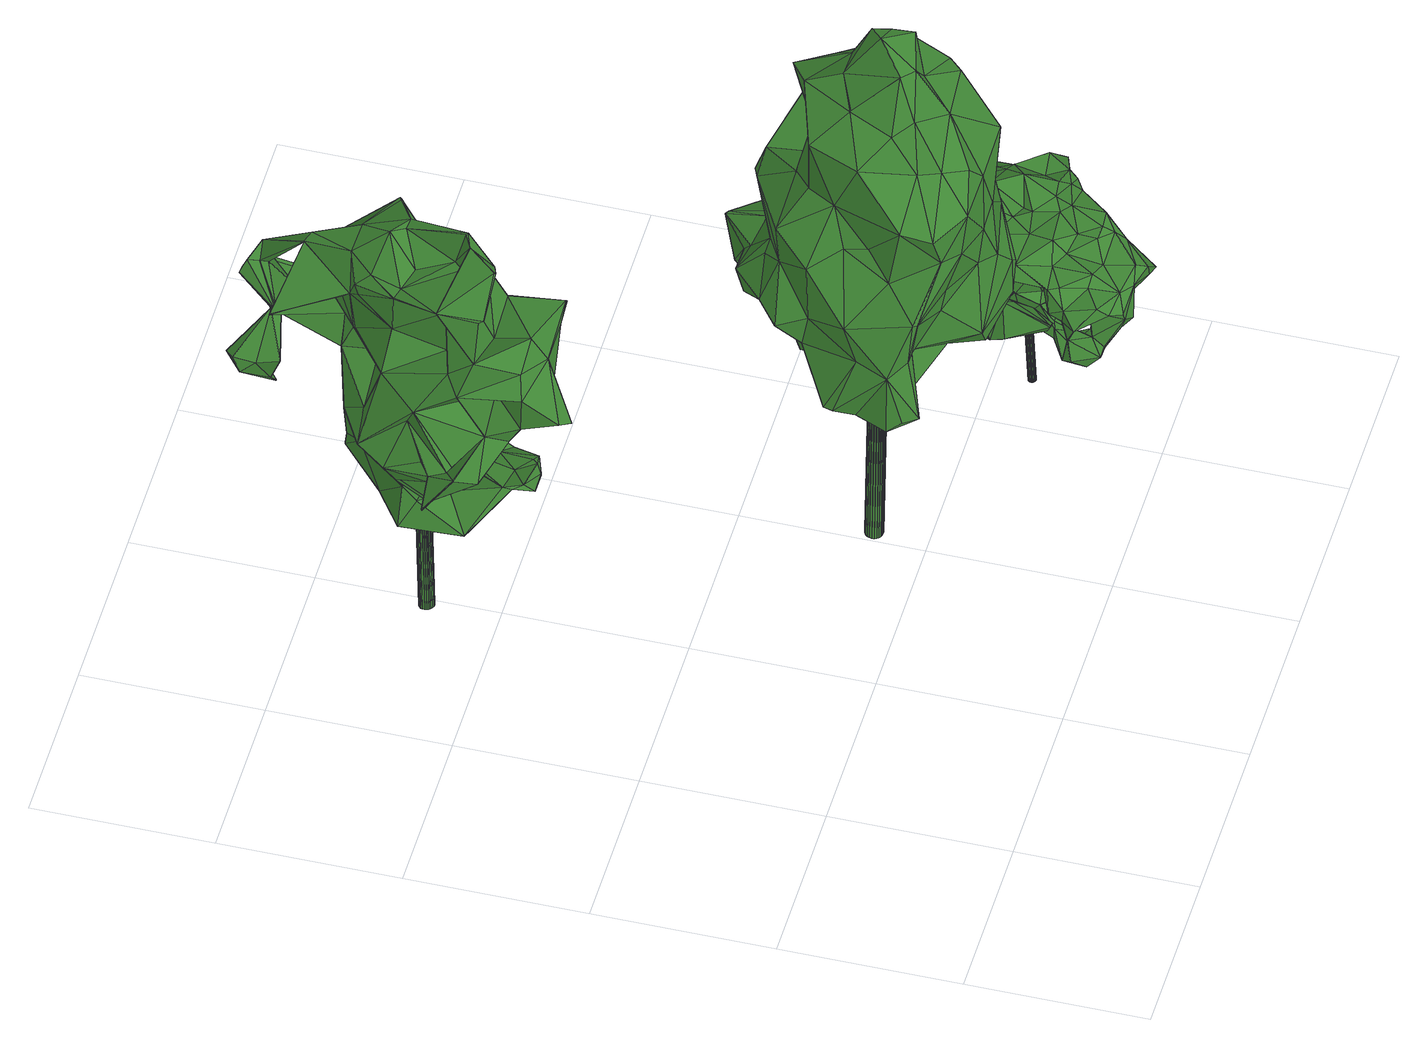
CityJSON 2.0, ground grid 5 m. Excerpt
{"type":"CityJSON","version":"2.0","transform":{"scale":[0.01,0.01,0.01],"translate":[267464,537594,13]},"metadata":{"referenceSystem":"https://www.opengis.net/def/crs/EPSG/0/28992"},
"CityObjects":{
"tree1":{"type":"SolitaryVegetationObject","attributes":{"gtid":269,"crown_width_m":7.22,"crown_median_z":22.2,"crown_r50_m":0.364,"crown_porosity":0.903,"trunk_H_m":9.08,"trunk_DBH_m":0.412,"trunk_radius_m":0.206,"trunk_base_height_m":13.12,"original_gtid":"269"},"geometry":[{"type":"Solid","lod":"3","boundaries":[[[[0,1,2]],[[3,4,5]],[[6,7,8]],[[9,10,11]],[[12,13,14]],[[15,16,17]],[[18,19,20]],[[21,15,22]],[[23,24,25]],[[26,27,28]],[[29,30,31]],[[32,33,34]],[[35,36,26]],[[37,38,39]],[[27,40,28]],[[41,42,43]],[[37,44,38]],[[37,45,44]],[[46,47,48]],[[49,48,47]],[[50,51,52]],[[53,54,55]],[[56,57,58]],[[59,60,61]],[[62,63,64]],[[26,42,35]],[[65,66,67]],[[68,69,30]],[[40,27,38]],[[13,70,71]],[[26,28,42]],[[58,72,56]],[[73,74,75]],[[52,51,76]],[[17,16,77]],[[78,36,35]],[[10,26,79]],[[27,26,10]],[[80,81,82]],[[65,83,66]],[[21,84,15]],[[85,86,55]],[[29,23,30]],[[43,87,41]],[[88,89,90]],[[91,92,93]],[[7,94,8]],[[95,96,97]],[[52,98,50]],[[88,90,14]],[[90,99,14]],[[78,79,36]],[[100,1,101]],[[102,103,104]],[[105,33,106]],[[107,108,58]],[[109,110,111]],[[112,71,113]],[[28,114,115]],[[42,28,115]],[[17,77,74]],[[116,117,118]],[[119,29,31]],[[120,5,121]],[[72,122,56]],[[54,103,85]],[[123,124,125]],[[91,126,92]],[[92,126,127]],[[126,97,96]],[[128,5,120]],[[101,27,129]],[[120,121,130]],[[131,130,121]],[[118,5,128]],[[3,5,118]],[[118,128,130]],[[132,18,68]],[[133,134,135]],[[83,2,1]],[[136,137,2]],[[107,58,138]],[[139,140,141]],[[120,130,128]],[[142,130,131]],[[137,136,143]],[[94,14,113]],[[122,72,59]],[[144,145,45]],[[99,146,147]],[[32,148,33]],[[31,149,119]],[[73,119,149]],[[99,147,12]],[[134,150,151]],[[134,151,135]],[[12,14,99]],[[3,118,147]],[[86,152,55]],[[76,153,154]],[[155,13,12]],[[155,12,147]],[[156,78,35]],[[56,122,157]],[[158,25,24]],[[6,63,62]],[[89,159,90]],[[105,106,92]],[[147,97,155]],[[88,159,89]],[[50,160,51]],[[80,63,81]],[[161,162,163]],[[164,156,165]],[[164,165,166]],[[132,6,18]],[[132,7,6]],[[85,103,167]],[[40,168,28]],[[114,28,168]],[[169,170,171]],[[166,172,173]],[[166,173,159]],[[56,174,57]],[[151,175,135]],[[64,63,80]],[[107,176,19]],[[177,94,7]],[[26,36,79]],[[2,178,179]],[[180,148,181]],[[96,182,183]],[[31,30,69]],[[184,153,111]],[[154,184,111]],[[153,184,154]],[[52,154,111]],[[185,90,173]],[[185,173,186]],[[41,187,42]],[[188,189,190]],[[191,65,67]],[[192,191,67]],[[186,193,121]],[[115,114,116]],[[119,23,29]],[[25,30,23]],[[124,144,194]],[[161,93,181]],[[18,69,68]],[[138,102,104]],[[138,57,102]],[[195,196,197]],[[198,66,77]],[[198,77,199]],[[76,154,52]],[[200,38,44]],[[96,183,126]],[[90,185,99]],[[201,87,43]],[[125,124,202]],[[124,194,202]],[[6,163,162]],[[70,163,8]],[[62,58,108]],[[62,108,6]],[[186,4,146]],[[43,115,203]],[[179,1,100]],[[199,135,175]],[[72,204,60]],[[62,60,204]],[[183,170,190]],[[23,73,205]],[[15,84,16]],[[62,64,80]],[[1,0,39]],[[199,175,206]],[[83,75,74]],[[207,46,84]],[[32,82,161]],[[86,157,152]],[[56,86,174]],[[85,167,174]],[[102,167,103]],[[163,70,93]],[[83,178,2]],[[109,111,143]],[[73,75,205]],[[57,174,167]],[[57,167,102]],[[72,60,59]],[[130,201,118]],[[208,209,168]],[[210,9,11]],[[163,93,161]],[[126,155,97]],[[109,143,136]],[[101,129,100]],[[74,66,83]],[[119,73,23]],[[141,140,211]],[[179,178,191]],[[10,79,212]],[[67,66,198]],[[172,166,165]],[[213,139,214]],[[54,85,55]],[[38,101,39]],[[136,179,194]],[[151,150,215]],[[187,41,87]],[[132,68,177]],[[132,177,7]],[[150,61,215]],[[96,196,182]],[[59,61,150]],[[118,117,147]],[[157,86,56]],[[16,84,46]],[[133,46,48]],[[81,161,82]],[[61,190,216]],[[217,53,55]],[[152,49,55]],[[61,216,215]],[[77,16,218]],[[95,117,219]],[[147,117,97]],[[155,126,220]],[[94,113,8]],[[221,222,150]],[[209,219,223]],[[8,113,71]],[[70,8,71]],[[172,193,186]],[[224,193,172]],[[194,179,100]],[[210,11,191]],[[30,225,68]],[[98,160,50]],[[37,226,45]],[[170,183,182]],[[170,182,171]],[[17,22,15]],[[217,55,49]],[[14,112,113]],[[14,13,71]],[[14,71,112]],[[43,42,115]],[[144,124,227]],[[20,22,17]],[[219,116,223]],[[95,219,96]],[[162,63,6]],[[224,131,193]],[[83,1,179]],[[83,179,191]],[[94,88,14]],[[177,88,94]],[[24,213,156]],[[199,228,198]],[[186,173,172]],[[65,191,178]],[[65,178,83]],[[16,46,218]],[[133,218,46]],[[168,129,123]],[[98,52,110]],[[6,108,229]],[[18,6,229]],[[52,111,110]],[[168,209,223]],[[116,114,223]],[[171,182,195]],[[74,77,66]],[[60,62,61]],[[69,18,20]],[[207,84,21]],[[166,225,230]],[[189,183,190]],[[20,231,149]],[[17,149,231]],[[17,231,20]],[[57,138,58]],[[200,129,38]],[[21,22,176]],[[199,232,228]],[[13,233,70]],[[151,215,206]],[[215,170,206]],[[206,175,151]],[[43,203,118]],[[121,4,186]],[[200,145,194]],[[199,218,135]],[[77,218,199]],[[147,4,3]],[[76,234,153]],[[234,111,153]],[[137,234,76]],[[212,79,214]],[[235,214,139]],[[39,226,37]],[[156,158,24]],[[38,27,101]],[[39,101,1]],[[100,129,200]],[[208,168,197]],[[51,137,76]],[[0,2,137]],[[136,2,179]],[[182,196,195]],[[8,163,6]],[[236,103,237]],[[236,237,21]],[[62,80,61]],[[188,190,61]],[[81,162,161]],[[121,5,4]],[[91,93,126]],[[150,222,59]],[[126,93,220]],[[155,220,93]],[[97,117,95]],[[190,170,238]],[[192,171,191]],[[42,187,35]],[[223,114,168]],[[156,214,78]],[[213,214,156]],[[197,196,96]],[[123,227,124]],[[209,96,219]],[[200,194,100]],[[212,214,235]],[[116,118,203]],[[126,183,127]],[[115,116,203]],[[116,219,117]],[[81,63,162]],[[171,192,169]],[[121,193,131]],[[230,25,158]],[[164,158,156]],[[164,230,158]],[[164,166,230]],[[131,187,142]],[[35,187,131]],[[191,11,235]],[[0,226,39]],[[23,213,24]],[[92,106,93]],[[206,170,169]],[[10,129,27]],[[73,149,74]],[[17,74,149]],[[90,159,173]],[[20,149,31]],[[31,69,20]],[[137,51,160]],[[137,160,0]],[[0,160,226]],[[188,82,32]],[[136,194,160]],[[110,160,98]],[[180,33,148]],[[137,143,234]],[[234,143,111]],[[109,160,110]],[[144,160,194]],[[136,160,109]],[[226,160,144]],[[226,144,45]],[[135,218,133]],[[68,225,177]],[[38,129,40]],[[9,129,10]],[[229,108,107]],[[19,229,107]],[[189,105,239]],[[206,169,232]],[[206,232,199]],[[54,53,240]],[[85,174,86]],[[207,237,240]],[[35,172,165]],[[35,165,156]],[[130,142,87]],[[201,130,87]],[[147,146,4]],[[186,146,185]],[[99,185,146]],[[19,18,229]],[[241,67,228]],[[198,228,67]],[[241,192,67]],[[192,241,169]],[[200,44,145]],[[45,145,44]],[[242,25,230]],[[171,202,194]],[[243,123,125]],[[243,168,123]],[[40,129,168]],[[129,9,123]],[[123,9,210]],[[212,11,10]],[[212,235,11]],[[191,141,83]],[[141,75,83]],[[105,189,34]],[[105,34,33]],[[235,139,141]],[[23,211,140]],[[188,34,189]],[[127,183,189]],[[189,239,127]],[[80,82,188]],[[32,34,188]],[[176,236,21]],[[104,103,236]],[[240,217,207]],[[104,236,138]],[[107,236,176]],[[138,236,107]],[[58,204,72]],[[62,204,58]],[[240,53,217]],[[207,217,49]],[[21,237,207]],[[240,237,54]],[[103,54,237]],[[150,134,221]],[[133,221,134]],[[152,157,49]],[[23,205,211]],[[228,232,241]],[[241,232,169]],[[159,225,166]],[[242,225,25]],[[155,233,13]],[[48,221,133]],[[242,230,225]],[[78,214,79]],[[224,172,35]],[[224,35,131]],[[207,49,47]],[[207,47,46]],[[93,106,181]],[[59,222,122]],[[181,148,32]],[[181,32,161]],[[61,80,188]],[[177,225,88]],[[159,88,225]],[[93,70,233]],[[93,233,155]],[[187,87,142]],[[210,244,194]],[[191,244,210]],[[171,244,191]],[[194,244,171]],[[96,208,197]],[[96,209,208]],[[171,197,202]],[[243,197,168]],[[43,118,201]],[[48,49,221]],[[125,197,243]],[[125,202,197]],[[19,176,22]],[[19,22,20]],[[25,225,30]],[[194,145,210]],[[123,210,145]],[[123,145,227]],[[144,227,145]],[[221,49,222]],[[239,105,127]],[[105,92,127]],[[33,180,106]],[[181,106,180]],[[122,222,157]],[[49,157,222]],[[213,23,140]],[[213,140,139]],[[205,75,211]],[[191,235,141]],[[141,211,75]],[[195,197,171]],[[215,238,170]],[[216,238,215]],[[190,238,216]],[[245,246,247]],[[245,247,248]],[[248,247,249]],[[248,249,250]],[[247,246,251]],[[247,251,249]],[[249,251,252]],[[249,252,250]],[[251,246,253]],[[251,253,252]],[[252,253,254]],[[252,254,250]],[[253,246,255]],[[253,255,254]],[[254,255,256]],[[254,256,250]],[[255,246,257]],[[255,257,256]],[[256,257,258]],[[256,258,250]],[[257,246,259]],[[257,259,258]],[[258,259,260]],[[258,260,250]],[[259,246,261]],[[259,261,260]],[[260,261,262]],[[260,262,250]],[[261,246,263]],[[261,263,262]],[[262,263,264]],[[262,264,250]],[[263,246,265]],[[263,265,264]],[[264,265,266]],[[264,266,250]],[[265,246,267]],[[265,267,266]],[[266,267,268]],[[266,268,250]],[[267,246,269]],[[267,269,268]],[[268,269,270]],[[268,270,250]],[[269,246,271]],[[269,271,270]],[[270,271,272]],[[270,272,250]],[[271,246,273]],[[271,273,272]],[[272,273,274]],[[272,274,250]],[[273,246,275]],[[273,275,274]],[[274,275,276]],[[274,276,250]],[[275,246,277]],[[275,277,276]],[[276,277,278]],[[276,278,250]],[[277,246,279]],[[277,279,278]],[[278,279,280]],[[278,280,250]],[[279,246,281]],[[279,281,280]],[[280,281,282]],[[280,282,250]],[[281,246,283]],[[281,283,282]],[[282,283,284]],[[282,284,250]],[[283,246,285]],[[283,285,284]],[[284,285,286]],[[284,286,250]],[[285,246,287]],[[285,287,286]],[[286,287,288]],[[286,288,250]],[[287,246,289]],[[287,289,288]],[[288,289,290]],[[288,290,250]],[[289,246,291]],[[289,291,290]],[[290,291,292]],[[290,292,250]],[[291,246,293]],[[291,293,292]],[[292,293,294]],[[292,294,250]],[[293,246,245]],[[293,245,294]],[[294,245,248]],[[294,248,250]]]]}]},
"tree2":{"type":"SolitaryVegetationObject","attributes":{"gtid":123,"crown_width_m":8.02,"crown_median_z":23.08,"crown_r50_m":0.344,"crown_porosity":0.898,"trunk_H_m":9.95,"trunk_DBH_m":0.493,"trunk_radius_m":0.247,"trunk_base_height_m":13.13,"original_gtid":"123"},"geometry":[{"type":"Solid","lod":"3","boundaries":[[[[295,296,297]],[[298,299,300]],[[301,300,302]],[[299,303,304]],[[305,306,307]],[[308,309,310]],[[311,312,313]],[[314,315,308]],[[316,317,318]],[[319,320,321]],[[322,323,324]],[[325,326,327]],[[328,298,316]],[[329,330,331]],[[300,299,302]],[[299,332,303]],[[333,296,334]],[[335,301,336]],[[313,337,338]],[[339,340,341]],[[342,343,344]],[[345,346,347]],[[348,349,295]],[[350,351,352]],[[353,354,355]],[[331,356,329]],[[339,309,308]],[[357,322,358]],[[359,356,331]],[[355,360,361]],[[325,361,360]],[[362,341,363]],[[359,331,330]],[[364,365,366]],[[324,367,322]],[[317,336,318]],[[368,343,369]],[[353,370,354]],[[371,315,372]],[[335,316,298]],[[373,316,318]],[[374,375,376]],[[377,378,379]],[[380,378,377]],[[381,349,363]],[[364,370,365]],[[382,372,383]],[[302,299,384]],[[350,376,375]],[[363,385,386]],[[387,388,389]],[[390,344,391]],[[303,336,369]],[[303,369,342]],[[350,375,374]],[[392,393,394]],[[395,396,397]],[[398,397,396]],[[399,400,401]],[[380,402,357]],[[403,404,405]],[[406,407,408]],[[406,408,409]],[[319,395,320]],[[410,377,411]],[[410,411,412]],[[376,413,414]],[[347,413,376]],[[415,416,417]],[[415,417,418]],[[313,419,311]],[[345,352,420]],[[421,407,348]],[[370,367,365]],[[335,336,317]],[[365,367,324]],[[422,423,353]],[[370,353,423]],[[335,317,316]],[[392,304,303]],[[329,327,326]],[[420,402,380]],[[347,376,345]],[[418,424,323]],[[399,355,400]],[[366,425,338]],[[338,425,313]],[[300,335,298]],[[362,363,386]],[[335,300,301]],[[388,426,427]],[[388,428,426]],[[359,429,383]],[[328,316,373]],[[430,431,297]],[[296,430,297]],[[314,308,432]],[[433,398,396]],[[303,332,373]],[[434,426,428]],[[299,328,332]],[[431,435,297]],[[341,436,437]],[[356,359,438]],[[383,438,359]],[[373,332,328]],[[368,390,391]],[[423,422,379]],[[377,379,439]],[[308,440,432]],[[441,442,403]],[[333,443,296]],[[444,443,333]],[[400,354,445]],[[319,321,436]],[[296,295,334]],[[318,336,373]],[[313,446,447]],[[312,446,313]],[[371,448,315]],[[438,449,450]],[[403,387,451]],[[339,362,309]],[[338,394,452]],[[338,452,445]],[[330,329,326]],[[302,368,369]],[[453,326,398]],[[398,326,397]],[[352,351,420]],[[358,423,378]],[[357,358,378]],[[369,343,342]],[[333,454,455]],[[334,454,333]],[[350,352,376]],[[345,376,352]],[[366,456,425]],[[449,457,412]],[[336,303,373]],[[405,404,458]],[[450,411,439]],[[412,457,314]],[[458,452,393]],[[458,459,452]],[[460,305,414]],[[451,387,461]],[[374,376,305]],[[414,305,376]],[[462,460,413]],[[445,354,370]],[[463,450,422]],[[422,361,463]],[[308,315,464]],[[308,464,339]],[[438,383,449]],[[427,431,465]],[[461,465,431]],[[466,467,444]],[[441,443,444]],[[460,468,305]],[[306,305,468]],[[412,411,449]],[[450,449,411]],[[433,371,453]],[[364,366,445]],[[328,299,298]],[[314,372,315]],[[469,470,320]],[[320,395,469]],[[471,407,435]],[[470,469,399]],[[470,399,401]],[[357,378,380]],[[297,348,295]],[[305,307,374]],[[466,321,320]],[[444,467,472]],[[441,444,472]],[[434,304,337]],[[336,301,369]],[[473,451,430]],[[473,430,296]],[[461,389,465]],[[302,369,301]],[[474,446,475]],[[324,323,456]],[[475,462,408]],[[475,408,474]],[[350,374,416]],[[450,476,438]],[[356,438,476]],[[403,451,441]],[[381,455,454]],[[353,361,422]],[[327,361,325]],[[450,439,379]],[[450,379,422]],[[423,379,378]],[[435,477,297]],[[358,367,370]],[[358,370,423]],[[427,465,389]],[[388,427,389]],[[473,441,451]],[[445,366,338]],[[358,322,367]],[[364,445,370]],[[475,446,478]],[[474,471,446]],[[478,446,312]],[[479,467,466]],[[312,424,418]],[[451,461,430]],[[302,480,368]],[[391,343,368]],[[481,426,447]],[[482,409,462]],[[387,403,405]],[[387,405,428]],[[388,387,428]],[[362,339,341]],[[419,456,424]],[[481,446,471]],[[409,408,462]],[[472,467,479]],[[483,472,401]],[[459,472,483]],[[340,436,341]],[[385,409,386]],[[334,381,454]],[[418,322,484]],[[306,416,307]],[[392,394,337]],[[400,355,354]],[[416,306,417]],[[416,374,307]],[[312,417,478]],[[312,418,417]],[[385,348,406]],[[400,485,401]],[[362,409,482]],[[434,447,426]],[[427,426,481]],[[427,481,435]],[[462,486,482]],[[413,486,462]],[[470,401,487]],[[470,487,320]],[[406,409,385]],[[481,447,446]],[[392,458,393]],[[359,330,429]],[[428,392,434]],[[428,405,392]],[[322,488,484]],[[458,404,459]],[[394,393,452]],[[481,471,435]],[[391,344,343]],[[390,480,344]],[[384,344,480]],[[449,383,457]],[[445,452,485]],[[450,463,476]],[[431,427,435]],[[453,398,433]],[[377,439,411]],[[430,461,431]],[[389,461,387]],[[460,489,468]],[[475,468,489]],[[480,390,368]],[[339,464,340]],[[381,363,437]],[[381,437,455]],[[355,361,353]],[[410,412,432]],[[325,490,326]],[[397,326,490]],[[333,466,444]],[[474,408,471]],[[377,410,491]],[[315,448,464]],[[340,464,448]],[[412,314,432]],[[346,345,491]],[[420,491,345]],[[313,456,419]],[[483,401,485]],[[483,485,459]],[[302,384,480]],[[322,418,323]],[[362,386,409]],[[392,405,458]],[[404,403,442]],[[404,442,459]],[[338,337,394]],[[433,492,448]],[[340,448,492]],[[434,337,313]],[[466,320,487]],[[466,487,401]],[[371,433,448]],[[460,414,413]],[[435,407,477]],[[347,486,413]],[[421,477,407]],[[348,297,477]],[[421,348,477]],[[459,442,472]],[[365,324,366]],[[314,457,372]],[[383,372,457]],[[434,384,299]],[[447,434,313]],[[299,304,434]],[[459,485,452]],[[337,304,392]],[[469,360,399]],[[324,456,366]],[[330,326,453]],[[356,476,329]],[[492,433,396]],[[492,396,319]],[[395,319,396]],[[479,466,401]],[[463,361,327]],[[397,490,395]],[[395,490,469]],[[311,424,312]],[[348,385,349]],[[432,346,491]],[[432,491,410]],[[471,408,407]],[[380,491,420]],[[377,491,380]],[[436,493,319]],[[321,333,455]],[[466,333,321]],[[478,417,468]],[[306,468,417]],[[295,381,334]],[[437,436,455]],[[455,436,321]],[[329,476,327]],[[348,407,406]],[[416,415,350]],[[445,485,400]],[[478,468,475]],[[295,349,381]],[[327,476,463]],[[340,493,436]],[[492,493,340]],[[319,493,492]],[[437,363,341]],[[349,385,363]],[[473,443,441]],[[296,443,473]],[[310,440,308]],[[350,415,351]],[[484,351,415]],[[460,462,489]],[[475,489,462]],[[482,486,362]],[[311,419,424]],[[347,310,309]],[[346,310,347]],[[309,362,486]],[[357,402,488]],[[402,420,488]],[[357,488,322]],[[351,488,420]],[[384,434,344]],[[434,392,344]],[[372,429,371]],[[382,429,372]],[[342,344,303]],[[392,303,344]],[[453,371,429]],[[453,429,330]],[[309,486,347]],[[351,484,488]],[[418,484,415]],[[382,383,429]],[[346,440,310]],[[432,440,346]],[[441,472,442]],[[313,425,456]],[[490,325,360]],[[490,360,469]],[[401,472,479]],[[399,360,355]],[[323,424,456]],[[494,495,496]],[[494,496,497]],[[497,496,498]],[[497,498,499]],[[496,495,500]],[[496,500,498]],[[498,500,501]],[[498,501,499]],[[500,495,502]],[[500,502,501]],[[501,502,503]],[[501,503,499]],[[502,495,504]],[[502,504,503]],[[503,504,505]],[[503,505,499]],[[504,495,506]],[[504,506,505]],[[505,506,507]],[[505,507,499]],[[506,495,508]],[[506,508,507]],[[507,508,509]],[[507,509,499]],[[508,495,510]],[[508,510,509]],[[509,510,511]],[[509,511,499]],[[510,495,512]],[[510,512,511]],[[511,512,513]],[[511,513,499]],[[512,495,514]],[[512,514,513]],[[513,514,515]],[[513,515,499]],[[514,495,516]],[[514,516,515]],[[515,516,517]],[[515,517,499]],[[516,495,518]],[[516,518,517]],[[517,518,519]],[[517,519,499]],[[518,495,520]],[[518,520,519]],[[519,520,521]],[[519,521,499]],[[520,495,522]],[[520,522,521]],[[521,522,523]],[[521,523,499]],[[522,495,524]],[[522,524,523]],[[523,524,525]],[[523,525,499]],[[524,495,526]],[[524,526,525]],[[525,526,527]],[[525,527,499]],[[526,495,528]],[[526,528,527]],[[527,528,529]],[[527,529,499]],[[528,495,530]],[[528,530,529]],[[529,530,531]],[[529,531,499]],[[530,495,532]],[[530,532,531]],[[531,532,533]],[[531,533,499]],[[532,495,534]],[[532,534,533]],[[533,534,535]],[[533,535,499]],[[534,495,536]],[[534,536,535]],[[535,536,537]],[[535,537,499]],[[536,495,538]],[[536,538,537]],[[537,538,539]],[[537,539,499]],[[538,495,540]],[[538,540,539]],[[539,540,541]],[[539,541,499]],[[540,495,542]],[[540,542,541]],[[541,542,543]],[[541,543,499]],[[542,495,494]],[[542,494,543]],[[543,494,497]],[[543,497,499]]]]}]},
"tree3":{"type":"SolitaryVegetationObject","attributes":{"gtid":522,"crown_width_m":5.69,"crown_median_z":17.78,"crown_r50_m":0.245,"crown_porosity":0.926,"trunk_H_m":4.74,"trunk_DBH_m":0.201,"trunk_radius_m":0.101,"trunk_base_height_m":13.04,"original_gtid":"524"},"geometry":[{"type":"Solid","lod":"3","boundaries":[[[[544,545,546]],[[547,548,549]],[[546,545,550]],[[551,552,545]],[[553,554,555]],[[556,557,558]],[[559,560,561]],[[544,561,560]],[[562,563,554]],[[564,565,566]],[[567,565,564]],[[568,569,570]],[[559,571,560]],[[546,561,544]],[[572,573,565]],[[557,574,575]],[[576,577,578]],[[579,580,581]],[[582,583,558]],[[582,584,585]],[[586,555,563]],[[587,555,586]],[[588,544,560]],[[544,551,545]],[[558,589,590]],[[591,592,593]],[[594,588,595]],[[596,597,598]],[[599,600,601]],[[589,602,603]],[[562,604,605]],[[606,607,608]],[[576,609,549]],[[562,610,563]],[[611,610,562]],[[612,613,614]],[[556,561,546]],[[559,561,556]],[[615,616,617]],[[618,619,620]],[[578,621,622]],[[623,584,582]],[[607,624,608]],[[619,625,620]],[[626,620,625]],[[563,610,627]],[[628,568,570]],[[629,584,630]],[[601,552,631]],[[620,626,632]],[[633,634,635]],[[636,637,569]],[[570,569,637]],[[556,546,638]],[[639,604,606]],[[637,640,641]],[[641,640,642]],[[643,572,644]],[[643,644,645]],[[567,644,572]],[[646,591,602]],[[647,575,648]],[[649,575,647]],[[650,651,652]],[[651,653,652]],[[654,614,655]],[[656,591,576]],[[656,576,549]],[[657,658,609]],[[585,659,582]],[[660,661,662]],[[663,664,665]],[[594,666,667]],[[594,667,668]],[[598,669,647]],[[669,598,597]],[[603,670,590]],[[603,590,589]],[[629,671,672]],[[590,670,623]],[[582,673,583]],[[562,674,675]],[[568,627,676]],[[677,630,678]],[[679,678,630]],[[680,628,552]],[[681,661,602]],[[682,608,616]],[[683,616,608]],[[618,620,594]],[[624,684,685]],[[629,630,671]],[[677,672,671]],[[630,677,671]],[[578,686,621]],[[615,682,616]],[[591,656,592]],[[611,687,688]],[[616,683,664]],[[563,627,689]],[[613,690,653]],[[691,690,613]],[[692,693,694]],[[620,632,587]],[[600,638,601]],[[695,637,636]],[[696,694,697]],[[696,697,698]],[[699,632,626]],[[605,674,562]],[[579,700,701]],[[675,674,702]],[[687,675,702]],[[560,571,588]],[[579,581,703]],[[596,704,597]],[[600,704,596]],[[613,653,655]],[[690,705,706]],[[685,664,624]],[[683,624,664]],[[591,707,602]],[[692,708,693]],[[693,708,709]],[[565,573,710]],[[565,710,566]],[[711,709,708]],[[711,708,712]],[[713,714,701]],[[553,715,554]],[[716,710,573]],[[608,717,606]],[[623,582,590]],[[674,654,702]],[[718,719,720]],[[640,695,721]],[[640,721,599]],[[659,618,595]],[[558,590,582]],[[553,722,715]],[[639,605,604]],[[723,706,724]],[[723,724,672]],[[558,725,589]],[[568,676,569]],[[726,569,676]],[[727,728,706]],[[566,710,729]],[[627,610,676]],[[633,651,730]],[[551,731,680]],[[601,732,599]],[[676,611,726]],[[733,579,703]],[[733,703,548]],[[645,581,734]],[[563,555,554]],[[636,569,735]],[[576,578,609]],[[676,610,611]],[[547,661,681]],[[547,662,661]],[[708,692,712]],[[607,715,722]],[[570,637,641]],[[625,736,737]],[[679,630,603]],[[663,738,696]],[[739,738,663]],[[694,738,692]],[[740,692,738]],[[550,552,601]],[[681,602,707]],[[681,707,547]],[[589,725,646]],[[602,589,646]],[[699,741,684]],[[566,729,742]],[[612,743,744]],[[722,553,745]],[[725,746,646]],[[725,649,746]],[[658,747,748]],[[680,552,551]],[[694,665,749]],[[549,609,658]],[[603,630,670]],[[588,668,544]],[[594,668,588]],[[549,548,750]],[[578,622,609]],[[698,626,625]],[[577,573,572]],[[619,618,751]],[[667,544,668]],[[683,608,624]],[[570,641,642]],[[570,642,628]],[[596,638,600]],[[746,752,716]],[[581,567,564]],[[564,703,581]],[[587,666,620]],[[594,620,666]],[[724,619,751]],[[689,753,586]],[[666,586,753]],[[615,754,744]],[[744,754,739]],[[586,666,587]],[[682,755,608]],[[743,755,682]],[[695,580,579]],[[645,734,756]],[[554,715,562]],[[730,651,650]],[[604,715,607]],[[604,607,606]],[[604,562,715]],[[586,563,689]],[[718,723,719]],[[730,578,633]],[[670,630,757]],[[758,651,633]],[[759,673,595]],[[759,595,588]],[[759,588,673]],[[608,755,717]],[[655,614,613]],[[687,702,734]],[[606,717,639]],[[550,638,546]],[[732,601,631]],[[758,645,756]],[[758,633,635]],[[758,635,645]],[[698,741,626]],[[605,639,760]],[[629,659,761]],[[712,762,763]],[[672,764,629]],[[760,765,614]],[[760,614,654]],[[599,642,640]],[[593,548,547]],[[726,735,569]],[[631,628,766]],[[579,721,695]],[[666,753,667]],[[728,686,650]],[[621,686,728]],[[760,639,717]],[[760,717,765]],[[559,556,767]],[[743,765,755]],[[547,707,593]],[[711,615,617]],[[768,632,699]],[[653,651,758]],[[653,769,652]],[[762,770,650]],[[740,770,762]],[[762,692,740]],[[650,770,690]],[[768,745,632]],[[587,632,745]],[[596,557,556]],[[574,557,596]],[[729,710,771]],[[730,686,578]],[[746,772,591]],[[646,746,591]],[[593,700,548]],[[592,700,593]],[[773,744,739]],[[659,595,673]],[[659,673,582]],[[773,663,737]],[[773,737,744]],[[737,663,696]],[[622,657,609]],[[591,593,707]],[[592,701,700]],[[592,564,701]],[[765,717,755]],[[749,685,741]],[[774,578,577]],[[635,774,577]],[[754,738,739]],[[667,775,544]],[[551,544,775]],[[545,552,550]],[[611,562,675]],[[567,572,565]],[[720,776,718]],[[706,776,720]],[[669,701,742]],[[583,571,767]],[[655,653,777]],[[742,701,566]],[[725,558,557]],[[716,573,772]],[[716,772,746]],[[735,580,636]],[[766,642,732]],[[628,642,766]],[[637,695,640]],[[778,721,579]],[[713,599,721]],[[713,721,778]],[[732,642,599]],[[585,761,659]],[[594,595,618]],[[679,779,748]],[[599,704,600]],[[603,780,679]],[[603,602,780]],[[611,675,687]],[[734,581,735]],[[772,576,591]],[[649,752,746]],[[559,767,571]],[[680,568,628]],[[631,552,628]],[[631,766,732]],[[550,601,638]],[[669,729,647]],[[739,709,617]],[[739,617,616]],[[709,711,617]],[[734,735,687]],[[573,576,772]],[[749,741,697]],[[577,576,573]],[[551,753,689]],[[775,667,753]],[[775,753,551]],[[698,697,741]],[[626,741,699]],[[647,752,649]],[[664,773,616]],[[768,684,624]],[[638,596,781]],[[625,737,698]],[[773,664,663]],[[580,735,581]],[[695,636,580]],[[680,731,568]],[[713,704,599]],[[723,782,706]],[[685,684,741]],[[654,655,777]],[[654,777,756]],[[629,761,584]],[[763,762,769]],[[635,643,645]],[[653,758,777]],[[758,756,777]],[[584,761,585]],[[748,747,679]],[[672,677,723]],[[677,678,723]],[[566,783,564]],[[701,564,783]],[[679,747,678]],[[723,718,782]],[[749,697,694]],[[611,688,726]],[[659,784,618]],[[764,618,784]],[[691,737,736]],[[687,735,688]],[[625,785,736]],[[549,750,656]],[[691,613,737]],[[756,734,702]],[[716,752,771]],[[756,702,654]],[[735,726,688]],[[760,674,605]],[[674,760,654]],[[612,744,613]],[[624,722,768]],[[607,722,624]],[[713,701,669]],[[744,737,613]],[[739,616,773]],[[648,575,574]],[[689,627,731]],[[689,731,551]],[[690,786,653]],[[740,786,690]],[[627,568,731]],[[699,684,768]],[[698,737,696]],[[740,690,770]],[[713,778,714]],[[598,647,648]],[[547,748,779]],[[547,549,748]],[[780,779,679]],[[692,787,712]],[[762,712,787]],[[762,787,692]],[[547,779,662]],[[664,685,665]],[[749,665,685]],[[782,776,706]],[[718,776,782]],[[669,704,713]],[[669,597,704]],[[635,634,774]],[[583,767,558]],[[725,575,649]],[[555,745,553]],[[722,745,768]],[[602,788,780]],[[743,682,615]],[[615,744,743]],[[614,765,743]],[[612,614,743]],[[549,658,748]],[[754,763,738]],[[701,783,566]],[[657,621,678]],[[727,621,728]],[[678,621,727]],[[658,657,747]],[[622,621,657]],[[555,587,745]],[[742,729,669]],[[673,588,571]],[[763,754,712]],[[711,712,754]],[[711,754,615]],[[771,647,729]],[[714,778,579]],[[714,579,701]],[[750,703,592]],[[592,703,564]],[[657,678,747]],[[740,738,763]],[[751,618,764]],[[751,764,672]],[[724,751,672]],[[739,663,789]],[[739,789,709]],[[694,789,665]],[[665,789,663]],[[709,789,693]],[[720,727,706]],[[728,650,706]],[[650,690,706]],[[693,789,694]],[[650,686,730]],[[696,738,694]],[[650,652,762]],[[763,769,653]],[[652,769,762]],[[577,643,635]],[[577,572,643]],[[581,644,567]],[[645,644,581]],[[724,706,705]],[[724,705,619]],[[720,719,727]],[[690,691,705]],[[558,767,556]],[[673,571,583]],[[716,771,710]],[[596,648,574]],[[598,648,596]],[[656,750,592]],[[771,752,647]],[[548,703,750]],[[733,700,579]],[[548,700,733]],[[691,736,785]],[[556,781,596]],[[638,781,556]],[[779,660,662]],[[557,575,725]],[[619,705,785]],[[619,785,625]],[[705,691,785]],[[678,719,723]],[[678,727,719]],[[660,788,661]],[[661,788,602]],[[779,788,660]],[[780,788,779]],[[578,774,634]],[[633,578,634]],[[629,764,784]],[[629,784,659]],[[740,763,786]],[[653,786,763]],[[670,757,623]],[[630,584,757]],[[623,757,584]],[[790,791,792]],[[790,792,793]],[[793,792,794]],[[793,794,795]],[[792,791,796]],[[792,796,794]],[[794,796,797]],[[794,797,795]],[[796,791,798]],[[796,798,797]],[[797,798,799]],[[797,799,795]],[[798,791,800]],[[798,800,799]],[[799,800,801]],[[799,801,795]],[[800,791,802]],[[800,802,801]],[[801,802,803]],[[801,803,795]],[[802,791,804]],[[802,804,803]],[[803,804,805]],[[803,805,795]],[[804,791,806]],[[804,806,805]],[[805,806,807]],[[805,807,795]],[[806,791,808]],[[806,808,807]],[[807,808,809]],[[807,809,795]],[[808,791,810]],[[808,810,809]],[[809,810,811]],[[809,811,795]],[[810,791,812]],[[810,812,811]],[[811,812,813]],[[811,813,795]],[[812,791,814]],[[812,814,813]],[[813,814,815]],[[813,815,795]],[[814,791,816]],[[814,816,815]],[[815,816,817]],[[815,817,795]],[[816,791,818]],[[816,818,817]],[[817,818,819]],[[817,819,795]],[[818,791,820]],[[818,820,819]],[[819,820,821]],[[819,821,795]],[[820,791,822]],[[820,822,821]],[[821,822,823]],[[821,823,795]],[[822,791,824]],[[822,824,823]],[[823,824,825]],[[823,825,795]],[[824,791,826]],[[824,826,825]],[[825,826,827]],[[825,827,795]],[[826,791,828]],[[826,828,827]],[[827,828,829]],[[827,829,795]],[[828,791,830]],[[828,830,829]],[[829,830,831]],[[829,831,795]],[[830,791,832]],[[830,832,831]],[[831,832,833]],[[831,833,795]],[[832,791,834]],[[832,834,833]],[[833,834,835]],[[833,835,795]],[[834,791,836]],[[834,836,835]],[[835,836,837]],[[835,837,795]],[[836,791,838]],[[836,838,837]],[[837,838,839]],[[837,839,795]],[[838,791,790]],[[838,790,839]],[[839,790,793]],[[839,793,795]]]]}]}
},
"vertices":[
[593,2138,967],[660,2156,987],[607,2078,946],[244,1496,1316],[335,1537,1295],[246,1482,1325],[388,1501,809],[434,1421,851],[418,1377,855],[499,1967,1197],[541,1971,1229],[545,1933,1189],[298,1397,1101],[273,1387,1029],[380,1345,1092],[749,1637,634],[708,1722,603],[766,1688,664],[507,1628,803],[568,1646,610],[605,1698,758],[624,1626,574],[697,1673,639],[731,1684,987],[692,1776,1123],[678,1697,994],[501,1874,1331],[507,2009,1263],[432,1885,1299],[731,1617,920],[682,1547,950],[720,1578,855],[125,1597,752],[90,1607,755],[188,1616,759],[512,1748,1374],[625,1801,1319],[536,2206,1053],[573,2160,1132],[630,2176,994],[484,2025,1249],[401,1706,1305],[456,1789,1372],[333,1727,1296],[524,2188,1099],[507,2204,1064],[622,1681,585],[520,1631,557],[515,1776,494],[487,1618,458],[474,2230,804],[530,2191,763],[438,2185,772],[600,1504,475],[602,1470,451],[566,1485,468],[430,1454,538],[446,1428,546],[429,1480,540],[322,1732,436],[342,1686,521],[336,1724,570],[396,1620,660],[277,1590,776],[287,1670,735],[641,1880,944],[719,1831,840],[607,1822,920],[608,1526,876],[635,1535,869],[293,1395,907],[305,1297,934],[329,1556,438],[740,1775,925],[723,1831,841],[697,1821,946],[531,2158,736],[707,1822,661],[626,1798,1316],[638,1809,1313],[265,1679,719],[234,1559,774],[189,1614,757],[651,1891,955],[685,1664,578],[520,1401,516],[495,1452,512],[418,1603,1344],[529,1351,1075],[547,1339,1145],[545,1340,1148],[221,1561,793],[199,1568,794],[278,1487,870],[413,1344,924],[330,1602,1108],[275,1763,1035],[244,1577,1110],[443,2205,817],[364,1386,1173],[551,2138,1079],[574,2157,1130],[549,1418,527],[582,1422,521],[563,1432,524],[189,1616,777],[145,1538,824],[518,1629,560],[399,1620,661],[449,2080,827],[443,2143,810],[476,2112,734],[320,1266,936],[360,1298,937],[355,1856,1258],[362,1815,1297],[306,1739,1283],[294,1596,1280],[237,1606,1330],[740,1670,911],[325,1471,1426],[388,1490,1384],[383,1552,410],[350,2081,1097],[347,2079,1096],[428,1930,1127],[226,1665,964],[253,1688,903],[324,1474,1427],[484,2025,1245],[387,1555,1438],[434,1573,1443],[528,1555,880],[530,1792,483],[520,1820,484],[535,1840,494],[548,2103,913],[551,2106,912],[524,1472,513],[722,1786,1144],[722,1785,1141],[671,1834,1132],[427,1577,1444],[453,2080,825],[425,2086,1029],[427,2086,1032],[383,1490,1129],[231,1504,1176],[89,1604,753],[718,1695,878],[399,1801,473],[463,1910,556],[537,1502,486],[502,2104,703],[501,2106,700],[221,1547,1052],[574,1797,1235],[430,1556,428],[601,1774,1079],[577,1500,1088],[532,2127,929],[204,1487,768],[254,1522,773],[296,1426,852],[509,1798,1156],[443,1712,1256],[528,1618,1113],[520,1401,520],[388,1877,1187],[420,1856,791],[369,1888,787],[406,1905,970],[529,1582,1286],[505,1488,1168],[444,1397,531],[467,1910,557],[594,1632,589],[491,1476,969],[648,1891,955],[605,2077,950],[87,1605,755],[143,1535,823],[330,1825,839],[253,1822,782],[499,2104,702],[502,1485,1168],[487,1535,1273],[480,1751,1369],[233,1714,699],[231,1747,735],[290,1771,735],[600,1890,1012],[481,1815,900],[460,1564,1355],[429,2084,1030],[406,1804,984],[304,1752,1018],[407,1872,1047],[672,1780,843],[546,1829,645],[533,2157,1095],[395,1579,1344],[434,1903,1064],[307,1739,1286],[423,1621,495],[709,1792,950],[442,1900,618],[624,1629,571],[407,1868,1047],[328,1749,1151],[470,1941,1124],[693,1779,1122],[584,1848,1186],[721,1783,1143],[638,1807,1310],[424,1859,616],[433,1832,629],[595,1535,492],[674,1788,624],[325,1747,1152],[346,1550,926],[484,1772,475],[441,1640,461],[353,1846,1226],[439,1603,1348],[578,1525,1005],[555,2174,993],[347,2082,1096],[574,1718,785],[421,1644,687],[517,1640,1088],[685,1753,677],[442,1802,711],[306,1465,1009],[480,2138,801],[669,1836,1134],[596,1533,496],[634,1503,482],[417,1794,731],[225,1644,789],[635,1504,479],[549,1712,805],[566,1622,944],[411,1902,1149],[438,1902,1063],[496,1695,12],[475,1695,12],[495,1700,12],[483,1710,921],[482,1716,921],[462,1711,920],[493,1705,12],[480,1721,920],[490,1709,12],[477,1725,920],[486,1713,12],[473,1728,920],[481,1715,12],[468,1730,920],[475,1716,12],[462,1731,920],[470,1715,11],[457,1731,920],[465,1713,11],[452,1729,920],[461,1710,11],[448,1726,920],[457,1706,11],[445,1721,920],[455,1701,12],[442,1716,920],[454,1695,12],[442,1711,920],[455,1690,12],[442,1706,920],[457,1685,12],[444,1701,920],[460,1681,12],[447,1696,920],[464,1677,12],[452,1693,921],[469,1675,12],[457,1691,921],[475,1674,12],[462,1690,921],[480,1675,12],[467,1691,921],[485,1677,12],[472,1693,921],[489,1680,12],[477,1696,921],[493,1684,12],[480,1700,921],[495,1689,12],[482,1705,921],
[1106,1065,992],[1183,1048,886],[1142,1049,792],[1383,270,511],[1387,397,568],[1354,384,468],[1376,394,442],[1363,425,444],[1430,455,554],[1337,500,718],[653,595,817],[715,538,803],[670,524,800],[812,695,1403],[734,749,1231],[768,659,1297],[985,472,780],[969,499,765],[1157,461,706],[785,626,1571],[833,769,1583],[1415,271,495],[1431,289,453],[1488,333,442],[1178,874,1423],[1271,822,1382],[1160,920,1232],[903,323,942],[933,322,890],[1059,283,951],[1271,624,1578],[1141,622,1712],[1180,483,1642],[1385,269,515],[1087,574,1803],[1020,649,1862],[1043,601,1850],[1422,379,540],[1159,967,1021],[1113,1057,997],[1427,289,451],[1487,336,439],[1304,460,777],[1259,413,895],[795,847,1294],[939,830,1372],[987,947,1276],[1441,498,539],[1437,530,476],[1438,500,539],[665,446,1165],[730,527,1239],[669,632,1104],[1021,991,967],[1007,970,997],[657,426,842],[710,461,1020],[674,460,1023],[1197,395,1346],[1216,438,1244],[1238,514,1358],[1063,544,1835],[930,341,1170],[1002,308,1141],[979,614,1875],[1244,635,1515],[1208,505,1529],[833,848,1138],[933,898,1115],[1160,414,982],[1070,278,1060],[1218,383,928],[1052,283,1077],[1426,600,445],[1429,430,440],[1159,341,1171],[960,815,1687],[880,672,1686],[1458,334,494],[622,505,807],[632,467,839],[624,504,996],[821,341,1446],[938,329,1289],[964,337,1454],[825,358,1300],[1074,943,1047],[883,670,1687],[913,546,1812],[1410,485,542],[904,983,1009],[896,903,1094],[1373,840,706],[1261,824,617],[1254,847,601],[1425,601,449],[1429,601,448],[1371,539,754],[1362,548,831],[1308,440,860],[1196,851,1445],[1106,798,1538],[1182,718,1605],[1116,766,1650],[1232,581,1337],[1303,525,1201],[1321,697,1226],[833,402,1147],[1376,805,778],[1301,722,857],[1315,732,721],[882,956,955],[939,881,910],[900,853,897],[797,892,1023],[728,408,1419],[860,421,1545],[836,479,1546],[656,595,1008],[630,650,839],[715,479,851],[704,507,802],[799,529,855],[913,420,870],[1007,446,805],[676,435,1162],[1062,909,955],[1138,337,1467],[1011,324,1319],[960,422,836],[1179,516,802],[1178,683,685],[1200,867,642],[1294,734,707],[959,710,1740],[1180,1038,779],[1175,1037,770],[716,495,1438],[1051,868,1650],[1334,502,716],[1037,879,723],[1075,947,1298],[1033,965,1256],[957,514,1802],[911,360,1522],[766,592,1314],[1382,849,959],[1372,816,954],[1187,921,949],[1292,879,1035],[1296,463,1038],[999,622,759],[1156,614,658],[950,789,1546],[883,499,1687],[999,435,1624],[1315,872,778],[1346,510,932],[1074,717,1703],[1097,957,1041],[1101,937,1219],[1085,404,926],[848,551,1653],[1307,604,837],[1345,740,989],[643,679,833],[1278,890,700],[738,762,955],[1155,447,1629],[863,777,1397],[1226,868,637],[1215,882,1175],[1273,851,1068],[842,581,871],[1236,732,1418],[1267,725,1324],[907,811,754],[1330,768,1016],[1256,869,807],[890,782,770],[898,753,809],[1024,511,1720],[1132,891,840],[941,558,762],[1232,758,1102],[1409,521,489],[1091,704,768],[724,831,1013],[1239,694,1048],[782,498,951],[1251,580,1043],[732,745,1054],[1248,751,1301],[834,416,1070],[782,697,934],[1220,695,1578],[762,396,1318],[1024,804,1495],[1062,807,1327],[1050,645,12],[1025,645,13],[1049,651,12],[1073,633,1007],[1072,639,1007],[1048,633,1008],[1047,657,13],[1069,645,1007],[1043,662,13],[1065,651,1007],[1038,666,13],[1060,654,1007],[1032,669,13],[1055,657,1008],[1025,670,13],[1048,658,1008],[1019,669,13],[1042,657,1008],[1013,666,13],[1036,655,1008],[1008,663,14],[1031,651,1008],[1004,658,14],[1027,646,1008],[1001,652,14],[1024,640,1008],[1000,645,13],[1023,634,1008],[1001,639,13],[1024,627,1008],[1004,633,13],[1026,621,1008],[1007,628,13],[1030,616,1008],[1012,624,13],[1035,612,1008],[1018,621,13],[1041,610,1007],[1025,620,13],[1048,609,1007],[1031,621,12],[1054,609,1007],[1037,624,12],[1060,612,1007],[1042,627,12],[1065,616,1007],[1046,632,12],[1069,621,1007],[1049,638,12],[1072,627,1007],
[1714,518,657],[1793,495,636],[1753,582,624],[1699,545,478],[1703,480,485],[1667,475,404],[1811,523,618],[1763,441,660],[1837,487,611],[1646,213,597],[1683,209,606],[1654,268,591],[1744,667,559],[1744,666,480],[1665,674,506],[1689,615,613],[1680,572,628],[1737,585,627],[1728,212,612],[1721,301,622],[1783,478,355],[1783,478,353],[1856,536,349],[1780,455,343],[1861,345,607],[1892,364,537],[1941,370,567],[1643,591,556],[1779,455,341],[1759,513,349],[1789,685,461],[1795,648,411],[1727,502,362],[1733,480,339],[1616,476,342],[1823,473,472],[1837,445,479],[1745,425,406],[1586,663,503],[1606,651,535],[1503,652,436],[1541,601,480],[1704,328,607],[1592,318,614],[1641,533,617],[1651,666,404],[1575,675,452],[1724,584,364],[1764,524,374],[1752,554,469],[1577,471,611],[1556,497,585],[1820,657,522],[1885,625,427],[1865,659,414],[1922,529,510],[1871,604,539],[1886,568,559],[1661,634,400],[1542,640,421],[1694,147,565],[1712,152,525],[1625,72,551],[1613,102,561],[1568,94,530],[1615,478,343],[1795,292,607],[1780,278,573],[1597,152,512],[1585,246,479],[1661,170,455],[1531,119,406],[1495,99,476],[1474,149,382],[1517,500,575],[1478,417,556],[1503,393,592],[1582,484,370],[1577,530,318],[1517,667,431],[1527,122,536],[1485,314,546],[1463,299,564],[1804,324,614],[1903,409,612],[1468,597,467],[1497,608,422],[1836,483,604],[1535,304,578],[1629,385,300],[1605,424,364],[1689,377,344],[1902,381,487],[1935,398,519],[1799,573,602],[1682,66,495],[1941,429,534],[1962,398,536],[1940,430,536],[1761,421,352],[1762,422,353],[1768,338,361],[1682,664,401],[1823,656,391],[1803,671,443],[1786,651,356],[1545,389,357],[1612,360,315],[1538,299,369],[1599,296,406],[1693,228,429],[1631,235,426],[1728,501,364],[1576,531,319],[1583,485,371],[1541,581,539],[1606,642,506],[1689,646,484],[1664,574,510],[1428,220,477],[1456,133,517],[1402,211,492],[1609,384,604],[1656,442,607],[1655,498,628],[1888,602,413],[1532,662,424],[1475,583,456],[1451,504,495],[1574,614,577],[1692,220,525],[1775,242,519],[1839,317,601],[1484,537,445],[1533,522,409],[1551,538,436],[1833,402,596],[1735,617,486],[1539,89,444],[1486,101,500],[1504,200,554],[1443,161,548],[1603,425,363],[1734,306,502],[1784,366,530],[1739,348,626],[1530,335,434],[1558,338,457],[1411,245,369],[1395,218,386],[1405,230,452],[1878,438,485],[1437,252,487],[1435,252,488],[1442,291,499],[1475,270,567],[1797,527,466],[1833,551,387],[1735,270,465],[1744,427,406],[1857,591,495],[1519,399,471],[1519,401,471],[1735,604,386],[1430,185,343],[1438,149,380],[1823,543,360],[1474,148,380],[1475,202,341],[1855,589,494],[1799,529,466],[1689,179,588],[1775,554,371],[1659,78,486],[1601,489,495],[1554,504,412],[1574,443,398],[1893,502,499],[1592,184,560],[1536,515,489],[1489,453,531],[1683,664,402],[1833,346,560],[1533,453,388],[1531,452,387],[1879,567,359],[1598,389,310],[1798,356,621],[1912,523,529],[1752,427,497],[1763,327,418],[1795,385,476],[1538,272,550],[1505,252,510],[1455,231,383],[1479,183,406],[1499,288,388],[1434,248,526],[1881,566,360],[1601,117,463],[1530,190,476],[1595,282,572],[1757,643,335],[1555,506,410],[1614,498,461],[1401,212,493],[1710,443,407],[1487,453,533],[1786,649,355],[1692,398,603],[1512,196,401],[1602,115,464],[1708,307,381],[1517,666,430],[1663,332,330],[1601,524,553],[1686,155,477],[1501,607,471],[1507,293,346],[1513,240,377],[1487,522,521],[1639,110,451],[1889,464,529],[1651,631,531],[1542,198,570],[1538,297,368],[1527,299,387],[1819,575,387],[1726,585,363],[1482,192,505],[1683,415,393],[1707,427,593],[1619,424,478],[1668,287,385],[1850,528,505],[1635,554,491],[1565,608,452],[1774,614,512],[1561,437,546],[1823,541,361],[1532,551,531],[1526,351,554],[1528,297,388],[1455,232,381],[1584,631,480],[1406,228,452],[1685,395,4],[1675,395,4],[1685,397,4],[1665,410,479],[1665,413,478],[1655,411,478],[1684,400,4],[1664,416,478],[1682,402,4],[1662,418,478],[1680,404,4],[1660,419,478],[1678,405,4],[1658,420,478],[1675,405,4],[1655,421,478],[1673,405,4],[1653,421,478],[1670,404,4],[1650,420,478],[1668,402,3],[1648,418,478],[1666,400,3],[1646,416,478],[1665,398,4],[1645,414,478],[1665,395,4],[1645,411,478],[1665,393,4],[1645,409,478],[1666,390,4],[1646,406,478],[1668,388,4],[1648,404,478],[1670,386,4],[1650,402,478],[1672,385,4],[1652,401,478],[1675,385,4],[1655,401,478],[1677,385,4],[1657,401,479],[1680,386,4],[1660,402,479],[1682,388,4],[1662,403,479],[1684,390,4],[1663,405,479],[1685,392,4],[1665,408,479]
]}
